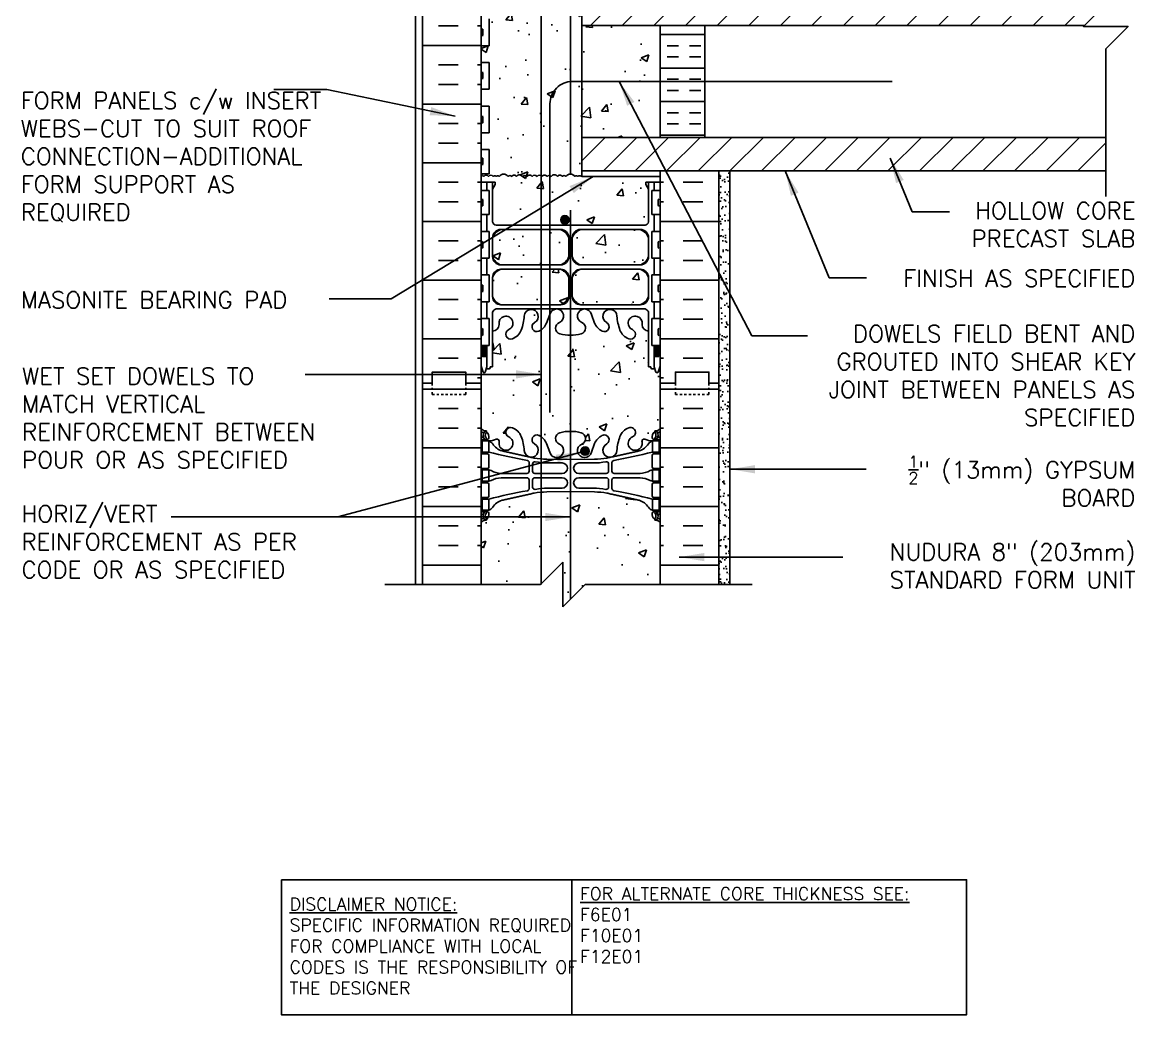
# Model space of a CAD drawing. Header units: inches. Extents: x 75 to 204, y 129 to 201.
# Drawn here: x 154.59 to 204.35, y 128.79 to 173.2 of the extents above; entities that cross this region are included whole.
import ezdxf

# ---------------------------------------------------------------- set-up
doc = ezdxf.new("R2010")
doc.units = ezdxf.units.IN
doc.header["$LTSCALE"] = 0.5
doc.header["$MEASUREMENT"] = 0
doc.linetypes.add('DASHED2', pattern=[0.375, 0.25, -0.125])
for name, color, linetype in [('HATCH', 12, 'Continuous'), ('line25', 2, 'Continuous'), ('LINE3', 3, 'Continuous'), ('LINE50', 5, 'Continuous'), ('LINE9', 9, 'Continuous'), ('TEXT', 4, 'Continuous'), ('Web_Edge', 9, 'Continuous')]:
    doc.layers.add(name, color=color, linetype=linetype)
doc.styles.add('DIM', font='romans.shx', dxfattribs={"width": 0.7})
doc.styles.add('ROMANS', font='romans.shx', dxfattribs={"height": 0.75})
doc.styles.get("Standard").update_dxf_attribs({"font": 'romans.shx', "height": 0.75})
doc.dimstyles.new('ext_12', dxfattribs={"dimscale": 12, "dimtxt": 0.09375, "dimasz": 0.09375, "dimexe": 0.09375, "dimexo": 0.0625, "dimgap": 0.0625, "dimtad": 1, "dimdec": 1, "dimzin": 3, "dimdsep": 46, "dimlunit": 4, "dimtxsty": 'DIM', "dimcen": 0.09, "dimdle": 0.09375, "dimclrt": 4, "dimadec": 0, "dimazin": 0, "dimtfac": 1, "dimtdec": 1, "dimtmove": 2, "dimatfit": 3, "dimfxl": 1, "dimfrac": 2, "dimtolj": 1, "dimtzin": 0, "dimarcsym": 0})
pattern_1 = [(180, (78.9358, 19.6458), (-2e-16, -1.5), []), (180, (78.9358, 19.1458), (-2e-16, -1.5), [0.5, -0.5]), (180, (78.9358, 18.6458), (-2e-16, -1.5), [0.5, -0.5])]
pattern_2 = [(45, (78.9358, 19.6458), (-0.707107, 0.707107), [])]

msp = doc.modelspace()

# ---------------------------------------------------------------- hatches: boundary and pattern name
at = {"layer": 'HATCH'}
h = msp.add_hatch(dxfattribs=at)
h.set_pattern_fill('AR-CONC', color=256, scale=0.5)
h.set_pattern_definition([(50, (0, 0), (3.5863, -0.31376), [0.375, -4.125]), (355, (0, 0), (-0.693757, 3.76096), [0.3, -3.3]), (100.4514, (0.299, -0.026), (2.892544, 3.4472), [0.3187, -3.50571]), (46.1842, (0, 1), (5.33621, -0.8276), [0.5625, -6.1875]), (96.6356, (0.4447, 0.931), (4.67331, 4.87059), [0.47805, -5.25857]), (351.1842, (0, 1), (4.67331, 4.87059), [0.45, -4.95]), (21, (0.5, 0.75), (2.984535, -2.013094), [0.375, -4.125]), (326, (0.5, 0.75), (1.216577, 3.62575), [0.3, -3.3]), (71.4514, (0.7487, 0.5822), (4.20111, 1.612656), [0.3187, -3.50571]), (37.5, (0, 0), (0.060799, 1.664469), [0, -3.26, 0, -3.35, 0, -3.3125]), (7.5, (0, 0), (1.315348, 1.972059), [0, -1.91, 0, -3.185, 0, -1.2625]), (327.5, (-1.115, 0), (2.669112, -0.1127744), [0, -1.25, 0, -3.9, 0, -5.175]), (317.5, (-1.615, 0), (2.91593, 0.500525), [0, -1.625, 0, -2.59, 0, -3.675])])
h.paths.add_polyline_path([(183.114, 194.637, 0.259173), (182.663, 194.418, 0.520567), (182.163, 194.418, 0.520567), (181.776, 194.418, 0.336749), (181.114, 194.523, 0.336749), (180.452, 194.418, 0.520567), (180.065, 194.418, 0.520567), (179.565, 194.418, 0.520567), (178.719, 194.418, 0.520567), (178.437, 194.418, 0.520567), (177.542, 194.418, 0.520567), (176.802, 194.418, 0.520567), (176.109, 194.418, 0.520567), (175.889, 194.418, 0.321585), (175.114, 194.443), (175.114, 194.01, 0.088416), (175.26, 193.912), (175.35, 193.912), (175.35, 193.871, -0.249069), (175.46, 193.663), (175.46, 193.596, -0.414214), (175.397, 193.533), (175.35, 193.533), (175.35, 193.463), (175.455, 193.463, 0.085348), (175.784, 193.539, -0.669601), (175.917, 193.419, 2.087231), (176.351, 193.643, -1), (176.514, 194.052, -0.21345), (176.906, 193.663, -0.069923), (177.043, 193.019, 1.702394), (177.493, 193.332, -0.940793), (177.697, 193.715, -0.173075), (178.043, 193.348), (178.185, 192.961, 1.612474), (178.617, 193.321, -0.734872), (178.64, 193.832, -0.068475), (179.114, 193.894, -0.068475), (179.588, 193.832, -0.734872), (179.611, 193.321, 1.612474), (180.043, 192.961), (180.185, 193.348, -0.173075), (180.531, 193.715, -0.940793), (180.735, 193.332, 1.702394), (181.185, 193.019, -0.069923), (181.321, 193.663, -0.21345), (181.714, 194.052, -1), (181.877, 193.643, 2.087231), (182.311, 193.419, -0.669601), (182.444, 193.539, 0.085348), (182.773, 193.463), (182.878, 193.463), (182.878, 193.533), (182.83, 193.533, -0.414214), (182.768, 193.596), (182.768, 193.663, -0.249069), (182.878, 193.871), (182.878, 193.912), (182.968, 193.912, 0.088416), (183.114, 194.01)])
edge = h.paths.add_edge_path()
edge.add_line((182.768, 190.163), (182.768, 190.231))
edge.add_arc((182.83, 190.231), 0.0625, 90, 180, ccw=False)
edge.add_line((182.83, 190.293), (182.878, 190.293))
edge.add_line((182.878, 190.293), (182.878, 190.363))
edge.add_line((182.878, 190.363), (182.773, 190.363))
edge.add_arc((182.895, 190.706), 0.364, 214.9775, 250.3387, ccw=False)
edge.add_arc((181.972, 190.095), 0.743, 32.7919, 73.8107)
edge.add_spline(control_points=[(182.18, 190.809), (180.742, 191.129)], knot_values=[0, 0, 1, 1], degree=1, periodic=0)
edge.add_arc((180.186, 188.198), 2.984, 79.2546, 90.0995)
edge.add_line((180.181, 191.182), (179.114, 191.197))
edge.add_line((179.114, 191.197), (178.047, 191.182))
edge.add_arc((178.042, 188.198), 2.984, 89.9005, 100.7454)
edge.add_spline(control_points=[(177.486, 191.129), (176.048, 190.809)], knot_values=[0, 0, 1, 1], degree=1, periodic=0)
edge.add_arc((176.256, 190.095), 0.743, 106.1893, 147.2081)
edge.add_arc((175.333, 190.706), 0.364, 289.6613, 325.0225, ccw=False)
edge.add_line((175.455, 190.363), (175.35, 190.363))
edge.add_line((175.35, 190.363), (175.35, 190.293))
edge.add_line((175.35, 190.293), (175.397, 190.293))
edge.add_arc((175.397, 190.231), 0.0625, 0, 90, ccw=False)
edge.add_line((175.46, 190.231), (175.46, 190.163))
edge.add_arc((175.21, 190.163), 0.25, 304.0558, 360, ccw=False)
edge.add_line((175.35, 189.956), (175.35, 189.915))
edge.add_line((175.35, 189.915), (175.26, 189.915))
edge.add_arc((175.46, 189.456), 0.5, 113.5782, 133.7891)
edge.add_line((175.114, 189.817), (175.114, 186.547))
edge.add_line((175.114, 186.547), (178.333, 186.547))
edge.add_line((178.333, 186.547), (179.333, 187.547))
edge.add_line((179.333, 187.547), (179.333, 185.547))
edge.add_line((179.333, 185.547), (180.333, 186.547))
edge.add_line((180.333, 186.547), (183.114, 186.547))
edge.add_line((183.114, 186.547), (183.114, 189.817))
edge.add_arc((182.768, 189.456), 0.5, 46.2109, 66.4218)
edge.add_line((182.968, 189.915), (182.878, 189.915))
edge.add_line((182.878, 189.915), (182.878, 189.956))
edge.add_arc((183.018, 190.163), 0.25, 180, 235.9442, ccw=False)
h.paths.add_polyline_path([(183.114, 173.047), (179.614, 173.047), (179.614, 168.047), (183.114, 168.047)])
h.paths.add_polyline_path([(179.614, 174.544), (175.683, 174.544, 0.366745), (175.44, 174.333), (175.44, 173.349), (175.479, 173.349), (175.479, 172.149), (175.114, 172.149), (175.114, 171.399), (175.479, 171.399), (175.479, 170.199), (175.114, 170.199), (175.114, 169.449), (175.479, 169.449), (175.479, 168.249), (175.114, 168.249), (175.114, 167.499), (175.479, 167.499), (175.479, 166.419), (175.114, 166.419), (175.114, 166.311, -0.498871), (175.234, 166.297, -0.520567), (175.438, 166.297, -0.520567), (175.645, 166.297, -0.520567), (175.783, 166.297, -0.520567), (175.921, 166.297, -0.520567), (176.319, 166.297, -0.520567), (176.48, 166.297, -0.520567), (176.701, 166.297, -0.520567), (176.981, 166.297, -0.520567), (177.168, 166.297, -0.520567), (177.395, 166.297, -0.507124), (177.614, 166.297, -0.507124), (177.833, 166.297, -0.520567), (178.06, 166.297, -0.520567), (178.247, 166.297, -0.520567), (178.527, 166.297, -0.520567), (178.748, 166.297, -0.520567), (178.909, 166.297, -0.520567), (179.307, 166.297, -0.520567), (179.445, 166.297, -0.520567), (179.583, 166.297, -0.086928), (179.614, 166.328), (179.614, 166.547)])
h.paths.add_polyline_path([(182.604, 165.732), (182.484, 165.932), (182.484, 166.044), (183.114, 166.044), (183.114, 166.297), (179.614, 166.297), (179.614, 166.328, 0.086928), (179.583, 166.297, 0.520567), (179.445, 166.297, 0.520567), (179.307, 166.297, 0.520567), (178.909, 166.297, 0.520567), (178.748, 166.297, 0.520567), (178.527, 166.297, 0.520567), (178.247, 166.297, 0.520567), (178.06, 166.297, 0.520567), (177.833, 166.297, 0.507124), (177.614, 166.297, 0.507124), (177.395, 166.297, 0.520567), (177.168, 166.297, 0.520567), (176.981, 166.297, 0.520567), (176.701, 166.297, 0.520567), (176.48, 166.297, 0.520567), (176.319, 166.297, 0.520567), (175.921, 166.297, 0.520567), (175.783, 166.297, 0.520567), (175.645, 166.297, 0.520567), (175.438, 166.297, 0.520567), (175.234, 166.297, 0.498871), (175.114, 166.311), (175.114, 166.044), (175.744, 166.044), (175.744, 165.932), (175.624, 165.732), (175.624, 164.263, 0.268156), (175.785, 164.115), (182.443, 164.115, 0.268138), (182.604, 164.263)])
h.paths.add_polyline_path([(182.604, 161.771, 0.225652), (182.229, 162.146), (179.565, 162.146, 0.225652), (179.19, 161.771), (179.19, 160.93, 0.225652), (179.565, 160.555), (182.229, 160.555, 0.225652), (182.604, 160.93)])
h.paths.add_polyline_path([(182.604, 162.712), (182.604, 163.553, 0.225652), (182.229, 163.928), (179.565, 163.928, 0.225652), (179.19, 163.553), (179.19, 162.712, 0.225652), (179.565, 162.337), (182.229, 162.337, 0.225652)])
h.paths.add_polyline_path([(179.038, 162.712), (179.038, 163.553, 0.225652), (178.663, 163.928), (175.999, 163.928, 0.225652), (175.624, 163.553), (175.624, 162.712, 0.225652), (175.999, 162.337), (178.663, 162.337, 0.225652)])
h.paths.add_polyline_path([(179.038, 161.771, 0.225652), (178.663, 162.146), (175.999, 162.146, 0.225652), (175.624, 161.771), (175.624, 160.93, 0.225652), (175.999, 160.555), (178.663, 160.555, 0.225652), (179.038, 160.93)])
h.paths.add_polyline_path([(183.114, 157.044), (183.114, 157.804), (183.035, 157.562, -0.725737), (182.929, 157.543), (182.88, 157.693), (182.754, 157.693, -0.414214), (182.704, 157.743), (182.704, 157.773), (182.604, 157.773), (182.604, 159.375, -0.380392), (182.311, 159.67, 2.087231), (181.877, 159.445, -1), (181.714, 159.036, -0.21345), (181.321, 159.426, -0.069923), (181.185, 160.069, 1.629604), (180.714, 159.768, -0.994662), (180.531, 159.374, -0.173075), (180.185, 159.74), (180.043, 160.127, 1.612474), (179.611, 159.768, -0.734872), (179.588, 159.257, -0.068475), (179.114, 159.194, -0.068475), (178.64, 159.257, -0.734872), (178.617, 159.768, 1.612474), (178.185, 160.127), (178.043, 159.74, -0.173075), (177.697, 159.374, -0.994662), (177.514, 159.768, 1.629604), (177.043, 160.069, -0.069923), (176.906, 159.426, -0.21345), (176.514, 159.036, -1), (176.351, 159.445, 2.087231), (175.917, 159.67, -0.380397), (175.624, 159.375), (175.624, 157.773), (175.524, 157.773), (175.524, 157.743, -0.414214), (175.474, 157.693), (175.348, 157.693), (175.305, 157.562, -0.725737), (175.199, 157.543), (175.114, 157.804), (175.114, 155.01, 0.088416), (175.26, 154.913), (175.35, 154.913), (175.35, 154.871, -0.249069), (175.46, 154.664), (175.46, 154.596, -0.414214), (175.397, 154.534), (175.35, 154.534), (175.35, 154.464), (175.455, 154.464, 0.085348), (175.784, 154.539, -0.669601), (175.917, 154.419, 2.087231), (176.351, 154.644, -1), (176.514, 155.052, -0.21345), (176.906, 154.663, -0.069923), (177.043, 154.019, 1.629604), (177.514, 154.321, -0.994662), (177.697, 154.715, -0.173075), (178.043, 154.349), (178.185, 153.962, 1.612474), (178.617, 154.321, -0.734872), (178.64, 154.832, -0.068475), (179.114, 154.894, -0.068475), (179.588, 154.832, -0.734872), (179.611, 154.321, 1.612474), (180.043, 153.962), (180.185, 154.349, -0.173075), (180.531, 154.715, -0.994662), (180.714, 154.321, 1.629604), (181.185, 154.019, -0.069923), (181.321, 154.663, -0.21345), (181.714, 155.052, -1), (181.877, 154.644, 2.087231), (182.311, 154.419, -0.669601), (182.444, 154.539, 0.085348), (182.773, 154.464), (182.878, 154.464), (182.878, 154.534), (182.83, 154.534, -0.414214), (182.768, 154.596), (182.768, 154.664, -0.249069), (182.878, 154.871), (182.878, 154.913), (182.968, 154.913, 0.088416), (183.114, 155.01)])
h = msp.add_hatch(dxfattribs=at)
h.set_pattern_fill('INSUL', color=256, scale=7, style=0)
h.set_pattern_definition([(0, (-2751.0476, -239.965), (0, 2.625), []), (0, (-2751.0476, -239.09), (0, 2.625), [0.875, -0.875]), (0, (-2751.0476, -238.215), (0, 2.625), [0.875, -0.875])])
h.paths.add_polyline_path([(172.489, 157.044), (172.926, 157.044), (172.926, 157.544), (174.426, 157.544), (174.426, 157.044), (175.114, 157.044), (175.114, 175.044), (174.426, 175.044), (174.426, 175.544), (172.926, 175.544), (172.926, 175.044), (172.489, 175.044)])
h = msp.add_hatch(dxfattribs=at)
h.set_pattern_fill('ANSI31', color=256, scale=8, style=0)
h.set_pattern_definition(pattern_2)
h.paths.add_polyline_path([(202.087, 173.047), (203.049, 174.008), (203.049, 174.547), (179.614, 174.547), (179.614, 173.047)])
h = msp.add_hatch(dxfattribs=at)
h.set_pattern_fill('INSUL', color=256, scale=4, angle=180, style=0)
h.set_pattern_definition(pattern_1)
h.paths.add_polyline_path([(185.114, 173.047), (183.114, 173.047), (183.114, 169.172), (185.114, 169.172)])
h = msp.add_hatch(dxfattribs=at)
h.set_pattern_fill('INSUL', color=256, scale=4, angle=180, style=0)
h.set_pattern_definition(pattern_1)
h.paths.add_polyline_path([(183.114, 168.047), (185.114, 168.047), (185.114, 169.172), (183.114, 169.172)])
h = msp.add_hatch(dxfattribs=at)
h.set_pattern_fill('ANSI31', color=256, scale=8, style=0)
h.set_pattern_definition(pattern_2)
h.paths.add_polyline_path([(179.614, 168.047), (179.614, 166.547), (203.049, 166.547), (203.049, 168.047)])
h = msp.add_hatch(dxfattribs=at)
h.set_pattern_fill('INSUL', color=256, scale=7, style=0)
h.set_pattern_definition([(180, (3109.2756, -239.965), (0, 2.625), []), (180, (3109.2756, -239.09), (0, 2.625), [0.875, -0.875]), (180, (3109.2756, -238.215), (0, 2.625), [0.875, -0.875])])
h.paths.add_polyline_path([(185.739, 166.544), (183.114, 166.544), (183.114, 157.044), (183.801, 157.044), (183.801, 157.544), (185.301, 157.544), (185.301, 157.044), (185.739, 157.044)])
h = msp.add_hatch(dxfattribs=at)
h.set_pattern_fill('AR-SAND', color=256, scale=0.25, style=0)
h.set_pattern_definition([(37.5, (1.6041, 6.68404), (-0.01574834, 0.48170594), [0, -0.38, 0, -0.425, 0, -0.40625]), (7.5, (1.6041, 6.68404), (0.4424442, 0.7055365), [0, -0.205, 0, -0.3425, 0, -0.13125]), (327.5, (1.2966, 6.68404), (0.7785355, 0.00141476), [0, -0.125, 0, -0.45, 0, -0.5875]), (317.5, (1.2966, 6.68404), (0.7515317, 0.2194189), [0, -0.0625, 0, -0.295, 0, -0.3375])])
h.paths.add_polyline_path([(186.239, 166.547), (185.739, 166.547), (185.739, 156.985), (185.739, 148.047), (186.239, 148.047)])
h = msp.add_hatch(dxfattribs=at)
h.set_pattern_fill('INSUL', color=256, scale=7, style=0)
h.set_pattern_definition([(0, (-2751.0476, -257.965), (0, 2.625), []), (0, (-2751.0476, -257.09), (0, 2.625), [0.875, -0.875]), (0, (-2751.0476, -256.215), (0, 2.625), [0.875, -0.875])])
h.paths.add_polyline_path([(172.489, 148.047), (175.114, 148.047), (175.114, 157.044), (174.426, 157.044), (174.426, 157.544), (172.926, 157.544), (172.926, 157.044), (172.489, 157.044)])
h = msp.add_hatch(dxfattribs=at)
h.set_pattern_fill('INSUL', color=256, scale=7, style=0)
h.set_pattern_definition([(180, (3109.2756, -257.965), (0, 2.625), []), (180, (3109.2756, -257.09), (0, 2.625), [0.875, -0.875]), (180, (3109.2756, -256.215), (0, 2.625), [0.875, -0.875])])
h.paths.add_polyline_path([(183.114, 148.047), (185.739, 148.047), (185.739, 157.044), (185.301, 157.044), (185.301, 157.544), (183.801, 157.544), (183.801, 157.044), (183.114, 157.044)])
h = msp.add_hatch(dxfattribs=at)
h.set_pattern_fill('AR-CONC', color=256, scale=0.5)
edge = h.paths.add_edge_path()
edge.add_arc((182.768, 150.457), 0.5, 46.2109, 66.4218)
edge.add_line((182.968, 150.915), (182.878, 150.915))
edge.add_line((182.878, 150.915), (182.878, 150.957))
edge.add_arc((183.018, 151.164), 0.25, 180, 235.9442, ccw=False)
edge.add_line((182.768, 151.164), (182.768, 151.231))
edge.add_arc((182.83, 151.231), 0.0625, 90, 180, ccw=False)
edge.add_line((182.83, 151.294), (182.878, 151.294))
edge.add_line((182.878, 151.294), (182.878, 151.364))
edge.add_line((182.878, 151.364), (182.773, 151.364))
edge.add_arc((182.895, 151.706), 0.364, 214.9775, 250.3387, ccw=False)
edge.add_arc((181.972, 151.095), 0.743, 32.7919, 73.8107)
edge.add_spline(control_points=[(182.18, 151.809), (180.742, 152.13)], knot_values=[0, 0, 1, 1], degree=1, periodic=0)
edge.add_arc((180.186, 149.198), 2.984, 79.2546, 90.0995)
edge.add_line((180.181, 152.182), (179.114, 152.198))
edge.add_line((179.114, 152.198), (178.047, 152.182))
edge.add_arc((178.042, 149.198), 2.984, 89.9005, 100.7454)
edge.add_spline(control_points=[(177.486, 152.13), (176.048, 151.809)], knot_values=[0, 0, 1, 1], degree=1, periodic=0)
edge.add_arc((176.256, 151.095), 0.743, 106.1893, 147.2081)
edge.add_arc((175.333, 151.706), 0.364, 289.6613, 325.0225, ccw=False)
edge.add_line((175.455, 151.364), (175.35, 151.364))
edge.add_line((175.35, 151.364), (175.35, 151.294))
edge.add_line((175.35, 151.294), (175.397, 151.294))
edge.add_arc((175.397, 151.231), 0.0625, 0, 90, ccw=False)
edge.add_line((175.46, 151.231), (175.46, 151.164))
edge.add_arc((175.21, 151.164), 0.25, 304.0558, 360, ccw=False)
edge.add_line((175.35, 150.957), (175.35, 150.915))
edge.add_line((175.35, 150.915), (175.26, 150.915))
edge.add_arc((175.46, 150.457), 0.5, 113.5782, 133.7891)
edge.add_line((175.114, 150.818), (175.114, 148.047))
edge.add_line((175.114, 148.047), (177.763, 148.047))
edge.add_line((177.763, 148.047), (178.763, 149.047))
edge.add_line((178.763, 149.047), (178.763, 148.047))
edge.add_line((178.763, 148.047), (178.763, 147.047))
edge.add_line((178.763, 147.047), (179.763, 148.047))
edge.add_line((179.763, 148.047), (183.114, 148.047))
edge.add_line((183.114, 148.047), (183.114, 150.818))
at = {"layer": 'LINE3'}
h = msp.add_hatch(color=256, dxfattribs=at)
h.paths.add_polyline_path([(179.047, 164.392, 0.831395), (178.678, 164.392)])
h.paths.add_polyline_path([(179.05, 164.357, 0.045935), (179.047, 164.392), (178.678, 164.392, 0.045935), (178.675, 164.357, 1)])
h = msp.add_hatch(color=256, dxfattribs=at)
h.paths.add_polyline_path([(179.949, 154.044, 0.831395), (179.58, 154.044)])
h.paths.add_polyline_path([(179.952, 154.01, 0.045935), (179.949, 154.044), (179.58, 154.044, 0.045935), (179.577, 154.01, 1)])

# ---------------------------------------------------------------- linework, layer by layer
at = {"layer": 'HATCH'}
for points in [[(177.614, 166.297, 0.507124), (177.395, 166.297, 0.520567), (177.168, 166.297, 0.520567), (176.981, 166.297, 0.520567), (176.701, 166.297, 0.520567), (176.48, 166.297, 0.520567), (176.319, 166.297, 0.520567), (175.921, 166.297, 0.520567), (175.783, 166.297, 0.520567), (175.645, 166.297, 0.520567), (175.438, 166.297, 0.520567), (175.234, 166.297, 0.520567), (175.11, 166.307)], [(177.614, 166.297, -0.507124), (177.833, 166.297, -0.520567), (178.06, 166.297, -0.520567), (178.247, 166.297, -0.520567), (178.527, 166.297, -0.520567), (178.748, 166.297, -0.520567), (178.909, 166.297, -0.520567), (179.307, 166.297, -0.520567), (179.445, 166.297, -0.520567), (179.583, 166.297, -0.086928), (179.614, 166.328, -0.086928)]]:
    msp.add_lwpolyline(points, format="xyb", dxfattribs=at)
at = {"layer": 'line25'}
for p, q in [((175.114, 175.044), (175.114, 148.047)), ((175.479, 172.149), (175.479, 173.349)), ((175.114, 172.149), (175.479, 172.149)), ((175.114, 171.399), (175.479, 171.399)), ((175.479, 170.199), (175.479, 171.399)), ((175.114, 170.199), (175.479, 170.199)), ((175.114, 169.449), (175.479, 169.449)), ((175.479, 168.249), (175.479, 169.449)), ((175.114, 168.249), (175.479, 168.249)), ((179.614, 168.047), (203.049, 168.047)), ((175.114, 167.499), (175.479, 167.499)), ((175.479, 167.499), (175.479, 166.419)), ((175.114, 166.419), (175.479, 166.419)), ((179.614, 166.547), (203.049, 166.547)), ((179.614, 166.547), (179.614, 166.297)), ((179.614, 166.297), (183.114, 166.297)), ((183.114, 166.544), (183.114, 157.044)), ((175.114, 165.669), (175.479, 165.669)), ((175.479, 164.589), (175.479, 165.669)), ((183.114, 165.669), (182.749, 165.669)), ((182.749, 164.589), (182.749, 165.669)), ((175.114, 164.589), (175.479, 164.589)), ((183.114, 164.589), (182.749, 164.589)), ((175.114, 163.839), (175.479, 163.839)), ((175.479, 163.839), (175.479, 162.639)), ((183.114, 163.839), (182.749, 163.839)), ((182.749, 163.839), (182.749, 162.639)), ((175.114, 162.639), (175.479, 162.639)), ((183.114, 162.639), (182.749, 162.639)), ((175.114, 161.889), (175.479, 161.889)), ((175.479, 161.889), (175.479, 160.689)), ((183.114, 161.889), (182.749, 161.889)), ((182.749, 161.889), (182.749, 160.689)), ((175.114, 160.689), (175.479, 160.689)), ((183.114, 160.689), (182.749, 160.689)), ((175.114, 159.939), (175.479, 159.939)), ((175.479, 159.939), (175.479, 158.739)), ((183.114, 159.939), (182.749, 159.939)), ((182.749, 159.939), (182.749, 158.739)), ((175.114, 158.739), (175.479, 158.739)), ((183.114, 158.739), (182.749, 158.739)), ((183.114, 157.044), (183.114, 148.047))]:
    msp.add_line(p, q, dxfattribs=at)
for points in [[(203.049, 174.547), (179.614, 174.547), (179.614, 166.547)], [(202.087, 173.047), (179.614, 173.047)]]:
    msp.add_lwpolyline(points, dxfattribs=at)
at = {"layer": 'LINE3'}
for p, q in [((179.108, 166.401), (179.107, 184.821)), ((177.797, 184.047), (177.797, 148.047)), ((179.107, 164.786), (179.107, 147.39))]:
    msp.add_line(p, q, dxfattribs=at)
msp.add_lwpolyline([(178.192, 155.731), (178.192, 169.547, -0.414214), (179.192, 170.547), (193.494, 170.547)], format="xyb", dxfattribs=at)
for centre in [(178.862, 164.357), (179.764, 154.01)]:
    msp.add_circle(centre, 0.188, dxfattribs=at)
at = {"layer": 'LINE50'}
for p, q in [((172.489, 157.044), (172.489, 175.044)), ((185.739, 156.985), (185.739, 166.544)), ((172.489, 148.047), (172.489, 157.044)), ((185.739, 148.047), (185.739, 157.044))]:
    msp.add_line(p, q, dxfattribs=at)
for points in [[(175.114, 157.044), (174.426, 157.044), (174.426, 157.544), (172.926, 157.544), (172.926, 157.044), (172.489, 157.044)], [(172.489, 157.044), (172.926, 157.044), (172.926, 157.544), (174.426, 157.544), (174.426, 157.044), (175.114, 157.044)], [(183.114, 157.044), (183.801, 157.044), (183.801, 157.544), (185.301, 157.544), (185.301, 157.044), (185.739, 157.044)], [(185.739, 157.044), (185.301, 157.044), (185.301, 157.544), (183.801, 157.544), (183.801, 157.044), (183.114, 157.044)]]:
    msp.add_lwpolyline(points, dxfattribs=at)
at = {"layer": 'LINE9'}
for p, q in [((172.176, 184.047), (172.176, 148.047)), ((175.114, 172.635), (175.114, 172.855)), ((175.114, 172.8), (175.114, 172.8)), ((175.114, 172.69), (175.114, 172.69)), ((175.154, 172.895), (175.154, 172.895)), ((175.194, 172.635), (175.194, 172.855)), ((183.114, 173.047), (183.114, 168.047)), ((185.114, 173.047), (185.114, 168.047)), ((175.154, 172.595), (175.154, 172.595)), ((175.114, 170.702), (175.114, 170.922)), ((175.114, 170.867), (175.114, 170.867)), ((175.114, 170.757), (175.114, 170.757)), ((175.154, 170.962), (175.154, 170.962)), ((175.194, 170.702), (175.194, 170.922)), ((175.154, 170.662), (175.154, 170.662)), ((175.114, 168.729), (175.114, 168.949)), ((175.114, 168.894), (175.114, 168.894)), ((175.114, 168.784), (175.114, 168.784)), ((175.154, 168.989), (175.154, 168.989)), ((175.154, 168.689), (175.154, 168.689)), ((175.194, 168.729), (175.194, 168.949)), ((175.114, 166.861), (175.114, 167.081)), ((175.114, 167.026), (175.114, 167.026)), ((175.114, 166.916), (175.114, 166.916)), ((175.154, 167.121), (175.154, 167.121)), ((175.154, 166.821), (175.154, 166.821)), ((175.194, 166.861), (175.194, 167.081)), ((186.239, 148.047), (186.239, 166.547)), ((175.114, 165.019), (175.114, 165.239)), ((175.154, 165.279), (175.154, 165.279)), ((175.194, 165.019), (175.194, 165.239)), ((183.034, 165.019), (183.034, 165.239)), ((183.074, 165.279), (183.074, 165.279)), ((183.114, 165.019), (183.114, 165.239)), ((175.114, 165.184), (175.114, 165.184)), ((175.114, 165.074), (175.114, 165.074)), ((175.154, 164.979), (175.154, 164.979)), ((183.074, 164.979), (183.074, 164.979)), ((183.114, 165.184), (183.114, 165.184)), ((183.114, 165.074), (183.114, 165.074)), ((175.114, 163.349), (175.114, 163.129)), ((175.114, 163.294), (175.114, 163.294)), ((175.154, 163.389), (175.154, 163.389)), ((175.194, 163.349), (175.194, 163.129)), ((183.034, 163.349), (183.034, 163.129)), ((183.074, 163.389), (183.074, 163.389)), ((183.114, 163.349), (183.114, 163.129)), ((183.114, 163.294), (183.114, 163.294)), ((175.114, 163.184), (175.114, 163.184)), ((175.154, 163.089), (175.154, 163.089)), ((183.074, 163.089), (183.074, 163.089)), ((183.114, 163.184), (183.114, 163.184)), ((175.114, 161.399), (175.114, 161.179)), ((175.114, 161.344), (175.114, 161.344)), ((175.114, 161.234), (175.114, 161.234)), ((175.194, 161.399), (175.194, 161.179)), ((183.034, 161.399), (183.034, 161.179)), ((183.114, 161.399), (183.114, 161.179)), ((183.114, 161.344), (183.114, 161.344)), ((183.114, 161.234), (183.114, 161.234)), ((175.154, 161.139), (175.154, 161.139)), ((183.074, 161.139), (183.074, 161.139)), ((175.114, 159.449), (175.114, 159.229)), ((175.114, 159.394), (175.114, 159.394)), ((175.114, 159.284), (175.114, 159.284)), ((175.154, 159.489), (175.154, 159.489)), ((175.194, 159.449), (175.194, 159.229)), ((183.034, 159.449), (183.034, 159.229)), ((183.074, 159.489), (183.074, 159.489)), ((183.114, 159.449), (183.114, 159.229)), ((183.114, 159.394), (183.114, 159.394)), ((183.114, 159.284), (183.114, 159.284)), ((175.154, 159.189), (175.154, 159.189)), ((183.074, 159.189), (183.074, 159.189)), ((178.763, 149.047), (177.763, 148.047)), ((178.763, 148.047), (178.763, 149.047)), ((170.799, 148.047), (177.763, 148.047)), ((178.763, 148.047), (178.763, 147.047)), ((178.763, 147.047), (179.763, 148.047)), ((179.763, 148.047), (187.233, 148.047))]:
    msp.add_line(p, q, dxfattribs=at)
msp.add_lwpolyline([(203.049, 180.165), (203.049, 174.008), (202.049, 173.008), (203.049, 173.008), (204.049, 173.008), (203.049, 172.008), (203.049, 165.396)], dxfattribs=at)
at = {"layer": 'LINE9', "linetype": 'DASHED2', "ltscale": 0.15}
for points in [[(174.426, 157.044), (174.426, 157.044), (174.426, 156.544), (172.926, 156.544), (172.926, 157.044), (172.926, 157.044)], [(174.426, 157.044), (174.426, 157.044), (174.426, 156.544), (172.926, 156.544), (172.926, 157.044), (172.926, 157.044)], [(183.801, 157.044), (183.801, 157.044), (183.801, 156.544), (185.301, 156.544), (185.301, 157.044), (185.301, 157.044)], [(183.801, 157.044), (183.801, 157.044), (183.801, 156.544), (185.301, 156.544), (185.301, 157.044), (185.301, 157.044)]]:
    msp.add_lwpolyline(points, dxfattribs=at)
at = {"layer": 'LINE9'}
for centre, start, end in [((175.154, 172.855), 90, 180), ((175.154, 172.855), 360, 90), ((175.154, 172.635), 180, 270), ((175.154, 172.635), 270, 0), ((175.154, 170.922), 90, 180), ((175.154, 170.702), 180, 270), ((175.154, 170.922), 360, 90), ((175.154, 170.702), 270, 0), ((175.154, 168.949), 90, 180), ((175.154, 168.729), 180, 270), ((175.154, 168.949), 360, 90), ((175.154, 168.729), 270, 0), ((175.154, 167.081), 90, 180), ((175.154, 166.861), 180, 270), ((175.154, 167.081), 360, 90), ((175.154, 166.861), 270, 0), ((175.154, 165.239), 90, 180), ((175.154, 165.239), 360, 90), ((183.074, 165.239), 90, 180), ((183.074, 165.239), 0, 90), ((175.154, 165.019), 180, 270), ((175.154, 165.019), 270, 0), ((183.074, 165.019), 180, 270), ((183.074, 165.019), 270, 0), ((175.154, 163.349), 90, 180), ((175.154, 163.349), 0, 90), ((183.074, 163.349), 90, 180), ((183.074, 163.349), 360, 90), ((175.154, 163.129), 180, 270), ((175.154, 163.129), 270, 0), ((183.074, 163.129), 180, 270), ((183.074, 163.129), 270, 0), ((175.154, 161.399), 90, 180), ((175.154, 161.399), 0, 90), ((183.074, 161.399), 90, 180), ((183.074, 161.399), 360, 90), ((175.154, 161.179), 180, 270), ((175.154, 161.179), 270, 0), ((183.074, 161.179), 180, 270), ((183.074, 161.179), 270, 0), ((175.154, 159.449), 90, 180), ((175.154, 159.229), 180, 270), ((175.154, 159.449), 0, 90), ((175.154, 159.229), 270, 0), ((183.074, 159.449), 90, 180), ((183.074, 159.229), 180, 270), ((183.074, 159.449), 360, 90), ((183.074, 159.229), 270, 0)]:
    msp.add_arc(centre, 0.04, start, end, dxfattribs=at)
at = {"layer": 'TEXT'}
msp.add_lwpolyline([(166.182, 134.828), (179.165, 134.828), (179.165, 128.79), (166.182, 128.79)], close=True, dxfattribs=at)
msp.add_lwpolyline([(179.165, 134.828), (196.826, 134.828), (196.826, 128.79), (179.165, 128.79)], dxfattribs=at)
at = {"layer": 'Web_Edge'}
for p, q in [((175.744, 166.044), (175.114, 166.044)), ((175.624, 166.044), (175.624, 164.263)), ((175.744, 165.932), (175.624, 165.732)), ((175.744, 165.932), (175.624, 165.732)), ((175.744, 166.044), (175.744, 165.932)), ((175.744, 166.044), (175.744, 165.932)), ((182.484, 166.044), (183.114, 166.044)), ((182.484, 166.044), (182.484, 165.932)), ((182.484, 166.044), (182.484, 165.932)), ((182.484, 165.932), (182.604, 165.732)), ((182.484, 165.932), (182.604, 165.732)), ((182.604, 166.044), (182.604, 164.263)), ((182.443, 164.115), (175.785, 164.115)), ((178.663, 163.928), (175.999, 163.928)), ((182.229, 163.928), (179.565, 163.928)), ((175.624, 163.553), (175.624, 162.712)), ((179.038, 163.553), (179.038, 162.712)), ((179.19, 163.553), (179.19, 162.713)), ((182.604, 163.553), (182.604, 162.712)), ((175.999, 162.337), (178.663, 162.337)), ((182.229, 162.337), (179.565, 162.337)), ((175.624, 160.93), (175.624, 161.771)), ((175.999, 162.146), (178.663, 162.146)), ((179.038, 160.93), (179.038, 161.771)), ((179.19, 160.93), (179.19, 161.77)), ((182.229, 162.146), (179.565, 162.146)), ((182.604, 160.93), (182.604, 161.771)), ((175.624, 160.22), (175.624, 157.773)), ((182.443, 160.368), (175.785, 160.368)), ((178.663, 160.555), (175.999, 160.555)), ((182.229, 160.555), (179.565, 160.555)), ((182.604, 160.22), (182.604, 157.773)), ((178.185, 160.127), (178.043, 159.74)), ((180.043, 160.127), (180.185, 159.74)), ((175.374, 157.773), (175.374, 158.739)), ((182.854, 157.773), (182.854, 158.739)), ((175.114, 157.804), (175.199, 157.543)), ((175.374, 157.773), (175.299, 157.543)), ((175.524, 157.773), (175.624, 157.773)), ((175.524, 157.773), (175.524, 157.743)), ((175.524, 157.743), (175.524, 157.743)), ((182.704, 157.773), (182.604, 157.773)), ((182.704, 157.773), (182.704, 157.743)), ((182.704, 157.743), (182.704, 157.743)), ((182.854, 157.773), (182.929, 157.543)), ((183.114, 157.804), (183.029, 157.543)), ((175.348, 157.693), (175.474, 157.693)), ((182.88, 157.693), (182.754, 157.693)), ((175.26, 154.913), (175.35, 154.913)), ((175.35, 154.913), (175.35, 154.871)), ((182.968, 154.913), (182.878, 154.913)), ((182.878, 154.913), (182.878, 154.871)), ((175.114, 154.634), (175.192, 154.634)), ((175.114, 154.534), (175.397, 154.534)), ((175.26, 154.534), (175.26, 154.464)), ((175.35, 154.534), (175.35, 154.464)), ((175.46, 154.664), (175.46, 154.596)), ((178.185, 153.962), (178.043, 154.349)), ((180.043, 153.962), (180.185, 154.349)), ((182.768, 154.664), (182.768, 154.596)), ((183.114, 154.534), (182.83, 154.534)), ((182.878, 154.534), (182.878, 154.464)), ((182.968, 154.534), (182.968, 154.464)), ((183.114, 154.634), (183.036, 154.634)), ((175.114, 153.894), (175.397, 153.894)), ((175.26, 153.964), (175.26, 153.894)), ((175.35, 153.964), (175.35, 153.894)), ((175.46, 153.831), (175.46, 153.296)), ((182.768, 153.831), (182.768, 153.296)), ((183.114, 153.894), (182.83, 153.894)), ((182.878, 153.964), (182.878, 153.894)), ((182.968, 153.964), (182.968, 153.894)), ((177.262, 153.494), (177.262, 153.109)), ((177.415, 153.432), (177.415, 153.109)), ((178.047, 153.646), (179.114, 153.63)), ((178.095, 153.478), (178.742, 153.478)), ((180.181, 153.646), (179.114, 153.63)), ((180.133, 153.478), (179.486, 153.478)), ((180.813, 153.432), (180.813, 153.109)), ((180.966, 153.494), (180.966, 153.109)), ((175.114, 153.234), (175.397, 153.234)), ((175.26, 153.234), (175.26, 153.164)), ((175.35, 153.234), (175.35, 153.164)), ((176.008, 153.008), (177.162, 153.009)), ((176.008, 152.819), (177.162, 152.819)), ((177.515, 153.009), (178.742, 153.009)), ((177.515, 152.819), (178.742, 152.819)), ((180.713, 153.009), (179.486, 153.009)), ((180.713, 152.819), (179.486, 152.819)), ((182.22, 153.008), (181.066, 153.009)), ((182.22, 152.819), (181.066, 152.819)), ((183.114, 153.234), (182.83, 153.234)), ((182.878, 153.234), (182.878, 153.164)), ((182.968, 153.234), (182.968, 153.164)), ((175.114, 152.594), (175.397, 152.594)), ((175.26, 152.594), (175.26, 152.664)), ((175.35, 152.594), (175.35, 152.664)), ((175.46, 151.996), (175.46, 152.531)), ((177.262, 152.334), (177.262, 152.719)), ((177.415, 152.396), (177.415, 152.719)), ((178.095, 152.35), (178.742, 152.35)), ((180.133, 152.35), (179.486, 152.35)), ((180.813, 152.396), (180.813, 152.719)), ((180.966, 152.334), (180.966, 152.719)), ((182.768, 151.996), (182.768, 152.531)), ((183.114, 152.594), (182.83, 152.594)), ((182.878, 152.594), (182.878, 152.664)), ((182.968, 152.594), (182.968, 152.664)), ((175.114, 151.934), (175.397, 151.934)), ((175.26, 151.864), (175.26, 151.934)), ((175.35, 151.864), (175.35, 151.934)), ((178.047, 152.182), (179.114, 152.198)), ((180.181, 152.182), (179.114, 152.198)), ((183.114, 151.934), (182.83, 151.934)), ((182.878, 151.864), (182.878, 151.934)), ((182.968, 151.864), (182.968, 151.934)), ((175.114, 151.294), (175.397, 151.294)), ((175.26, 151.294), (175.26, 151.364)), ((175.35, 151.294), (175.35, 151.364)), ((183.114, 151.294), (182.83, 151.294)), ((182.878, 151.294), (182.878, 151.364)), ((182.968, 151.294), (182.968, 151.364)), ((175.114, 151.194), (175.192, 151.194)), ((175.26, 150.915), (175.35, 150.915)), ((175.35, 150.915), (175.35, 150.957)), ((175.46, 151.164), (175.46, 151.231)), ((182.768, 151.164), (182.768, 151.231)), ((182.878, 150.915), (182.878, 150.957)), ((182.968, 150.915), (182.878, 150.915)), ((183.114, 151.194), (183.036, 151.194))]:
    msp.add_line(p, q, dxfattribs=at)
for points in [[(175.374, 166.044), (175.374, 165.669)], [(182.854, 166.044), (182.854, 165.669)], [(175.374, 164.589), (175.374, 163.839)], [(182.854, 164.589), (182.854, 163.839)], [(175.374, 162.639), (175.374, 161.889)], [(182.854, 162.639), (182.854, 161.889)], [(175.374, 160.689), (175.374, 159.939)], [(182.854, 160.689), (182.854, 159.939)], [(175.374, 158.739), (175.374, 157.923)], [(182.854, 158.739), (182.854, 157.923)], [(175.455, 152.914), (175.455, 153.164), (175.155, 153.164), (175.155, 152.914)], [(175.455, 152.914), (175.455, 152.664), (175.155, 152.664), (175.155, 152.914)], [(182.773, 152.914), (182.773, 153.164), (183.073, 153.164), (183.073, 152.914)], [(182.773, 152.914), (182.773, 152.664), (183.073, 152.664), (183.073, 152.914)]]:
    msp.add_lwpolyline(points, dxfattribs=at)
for points in [[(175.324, 158.683), (175.174, 158.683), (175.174, 158.243), (175.324, 158.243)], [(175.284, 158.623), (175.214, 158.623), (175.214, 158.243), (175.284, 158.243)], [(182.904, 158.683), (183.054, 158.683), (183.054, 158.243), (182.904, 158.243)], [(182.944, 158.623), (183.014, 158.623), (183.014, 158.243), (182.944, 158.243)], [(175.155, 153.964), (175.455, 153.964), (175.455, 154.464), (175.155, 154.464)], [(183.073, 153.964), (182.773, 153.964), (182.773, 154.464), (183.073, 154.464)], [(175.155, 151.864), (175.455, 151.864), (175.455, 151.364), (175.155, 151.364)], [(183.073, 151.864), (182.773, 151.864), (182.773, 151.364), (183.073, 151.364)]]:
    msp.add_lwpolyline(points, close=True, dxfattribs=at)
for centre, radius, start, end in [((175.833, 164.329), 0.219, 197.388, 257.4322), ((182.395, 164.329), 0.219, 282.5678, 342.6083), ((176.206, 163.346), 0.617, 109.5682, 160.4318), ((175.999, 163.553), 0.375, 90, 180), ((178.456, 163.346), 0.617, 19.5682, 70.4318), ((178.663, 163.553), 0.375, 360, 90), ((179.772, 163.346), 0.617, 109.5682, 160.4318), ((179.565, 163.553), 0.375, 90, 180), ((182.022, 163.346), 0.617, 19.5682, 70.4318), ((182.229, 163.553), 0.375, 360, 90), ((176.206, 162.919), 0.617, 199.5682, 250.4318), ((175.999, 162.712), 0.375, 180, 270), ((178.456, 162.919), 0.617, 289.5682, 340.4318), ((178.663, 162.712), 0.375, 270, 0), ((179.772, 162.919), 0.617, 199.5682, 250.4318), ((179.565, 162.712), 0.375, 180, 270), ((182.022, 162.919), 0.617, 289.5682, 340.4318), ((182.229, 162.712), 0.375, 270, 0), ((176.206, 161.564), 0.617, 109.5682, 160.4318), ((175.999, 161.771), 0.375, 90, 180), ((178.456, 161.564), 0.617, 19.5682, 70.4318), ((178.663, 161.771), 0.375, 360, 90), ((179.772, 161.564), 0.617, 109.5682, 160.4318), ((179.565, 161.771), 0.375, 90, 180), ((182.022, 161.564), 0.617, 19.5682, 70.4318), ((182.229, 161.771), 0.375, 360, 90), ((176.206, 161.137), 0.617, 199.5682, 250.4318), ((175.999, 160.93), 0.375, 180, 270), ((178.456, 161.137), 0.617, 289.5682, 340.4318), ((178.663, 160.93), 0.375, 270, 0), ((179.772, 161.137), 0.617, 199.5682, 250.4318), ((179.565, 160.93), 0.375, 180, 270), ((182.022, 161.137), 0.617, 289.5682, 340.4318), ((182.229, 160.93), 0.375, 270, 0), ((175.833, 160.154), 0.219, 102.5678, 162.6118), ((177.355, 160.039), 0.314, 296.0652, 177.2643), ((178.49, 160.054), 0.314, 293.8084, 166.5854), ((179.738, 160.054), 0.314, 13.4146, 246.1916), ((180.873, 160.039), 0.314, 2.7357, 243.9348), ((182.395, 160.154), 0.219, 17.3917, 77.4322), ((176.224, 159.732), 0.314, 293.8084, 191.4114), ((174.684, 160.234), 2.365, 339.9985, 355.6105), ((177.607, 159.571), 0.217, 121.463, 294.4736), ((177.356, 160.042), 0.75, 297.0295, 336.3062), ((178.708, 159.516), 0.268, 109.9662, 255.2108), ((179.52, 159.516), 0.268, 284.7892, 70.0338), ((180.872, 160.042), 0.75, 203.6938, 242.9705), ((180.621, 159.571), 0.217, 245.5264, 58.537), ((183.544, 160.234), 2.365, 184.3895, 200.0015), ((182.004, 159.732), 0.314, 348.5886, 246.1916), ((175.605, 159.687), 0.313, 273.5544, 356.8611), ((176.433, 159.241), 0.22, 111.8037, 291.8037), ((176.275, 159.669), 0.677, 290.6803, 338.8761), ((179.102, 160.948), 1.754, 254.7082, 270.3771), ((179.126, 160.948), 1.754, 269.6229, 285.2918), ((181.953, 159.669), 0.677, 201.1239, 249.3197), ((181.795, 159.241), 0.22, 248.1963, 68.1963), ((182.623, 159.687), 0.313, 183.1389, 266.4446), ((175.474, 157.743), 0.05, 270, 0), ((182.754, 157.743), 0.05, 180, 270), ((175.249, 157.57), 0.0567, 208.0725, 331.9275), ((182.979, 157.57), 0.0567, 208.0725, 331.9275), ((175.46, 155.371), 0.5, 226.2109, 250.5288), ((175.46, 155.371), 0.6, 234.7832, 245.0748), ((175.454, 154.718), 0.25, 140.1145, 222.4609), ((175.198, 154.808), 0.021, 343.464, 63.9957), ((175.296, 154.849), 0.045, 321.448, 139.1879), ((175.21, 154.664), 0.25, 0, 70.5288), ((175.454, 154.718), 0.16, 140.0001, 222.4609), ((176.433, 154.848), 0.22, 68.1963, 248.1963), ((176.275, 154.419), 0.677, 21.1239, 69.3197), ((178.708, 154.573), 0.268, 104.7892, 250.0338), ((179.102, 153.14), 1.754, 89.6229, 105.2918), ((179.126, 153.14), 1.754, 74.7082, 90.3771), ((179.52, 154.573), 0.268, 289.9662, 75.2108), ((181.953, 154.419), 0.677, 110.6803, 158.8761), ((181.795, 154.848), 0.22, 291.8037, 111.8037), ((183.018, 154.664), 0.25, 109.4712, 180), ((182.932, 154.849), 0.045, 40.8121, 218.552), ((182.774, 154.718), 0.16, 317.5391, 39.9999), ((182.768, 155.371), 0.5, 289.4712, 313.7891), ((182.774, 154.718), 0.25, 317.5391, 39.8855), ((183.03, 154.808), 0.021, 116.0043, 196.536), ((182.768, 155.371), 0.6, 294.9252, 305.2168), ((175.192, 154.653), 0.0196, 269.4032, 15.4901), ((175.302, 154.58), 0.045, 222.4609, 42.4609), ((175.397, 154.596), 0.0625, 270, 0), ((175.4, 155.46), 0.997, 273.1538, 293.1467), ((175.333, 154.121), 0.364, 34.9775, 70.3387), ((176.256, 154.733), 0.743, 212.7919, 253.8107), ((175.826, 154.452), 0.0968, 340.1551, 110.4331), ((176.224, 154.357), 0.314, 168.5886, 66.1916), ((174.684, 153.854), 2.365, 4.3895, 20.0015), ((177.355, 154.05), 0.314, 182.7357, 63.9348), ((177.607, 154.517), 0.217, 65.5264, 238.537), ((177.356, 154.047), 0.75, 23.6938, 62.9705), ((178.49, 154.034), 0.314, 193.4146, 66.1916), ((179.738, 154.034), 0.314, 113.8084, 346.5854), ((180.872, 154.047), 0.75, 117.0295, 156.3062), ((180.621, 154.517), 0.217, 301.463, 114.4736), ((180.873, 154.05), 0.314, 116.0652, 357.2643), ((183.544, 153.854), 2.365, 159.9985, 175.6105), ((182.004, 154.357), 0.314, 113.8084, 11.4114), ((181.972, 154.733), 0.743, 286.1893, 327.2081), ((182.402, 154.452), 0.0968, 69.5669, 199.8449), ((182.828, 155.46), 0.997, 246.8533, 266.8462), ((182.895, 154.121), 0.364, 109.6613, 145.0225), ((182.83, 154.596), 0.0625, 180, 270), ((182.925, 154.58), 0.045, 137.5391, 317.5391), ((183.036, 154.653), 0.0196, 164.5099, 270.5968), ((175.397, 153.831), 0.0625, 0, 90), ((182.264, 181.384), 28.253, 256.0552, 259.6343), ((175.964, 181.384), 28.253, 280.3657, 283.9448), ((182.83, 153.831), 0.0625, 90, 180), ((175.397, 153.296), 0.0625, 270, 0), ((177.162, 153.494), 0.1, 360, 79.6343), ((177.515, 153.432), 0.1, 79.2546, 180), ((178.042, 156.63), 2.984, 259.2546, 270.0995), ((178.09, 156.462), 2.984, 259.2546, 270.0995), ((178.742, 153.244), 0.234, 270, 90), ((179.486, 153.244), 0.234, 90, 270), ((180.138, 156.462), 2.984, 269.9005, 280.7454), ((180.186, 156.63), 2.984, 269.9005, 280.7454), ((180.713, 153.432), 0.1, 0, 100.7454), ((181.066, 153.494), 0.1, 100.3657, 180), ((182.83, 153.296), 0.0625, 180, 270), ((175.451, 152.945), 0.219, 60.4937, 88.92), ((176.093, 154.165), 1.16, 242.5844, 265.8032), ((176.093, 151.663), 1.16, 94.1968, 117.4156), ((177.162, 153.109), 0.1, 270.0388, 360), ((177.162, 152.719), 0.1, 0, 89.9612), ((177.515, 153.109), 0.1, 180, 270), ((177.515, 152.719), 0.1, 90, 180), ((178.742, 152.584), 0.234, 270, 90), ((179.486, 152.584), 0.234, 90, 270), ((180.713, 153.109), 0.1, 270, 0), ((180.713, 152.719), 0.1, 0, 90), ((181.066, 153.109), 0.1, 180, 269.9612), ((181.066, 152.719), 0.1, 90.0388, 180), ((182.135, 154.165), 1.16, 274.1968, 297.4156), ((182.135, 151.663), 1.16, 62.5844, 85.8032), ((182.777, 152.945), 0.219, 91.08, 119.5063), ((175.397, 152.531), 0.0625, 0, 90), ((175.451, 152.883), 0.219, 271.08, 299.5063), ((177.162, 152.334), 0.1, 280.3657, 0), ((177.515, 152.396), 0.1, 180, 280.7454), ((178.09, 149.366), 2.984, 89.9005, 100.7454), ((180.138, 149.366), 2.984, 79.2546, 90.0995), ((180.713, 152.396), 0.1, 259.2546, 0), ((181.066, 152.334), 0.1, 180, 259.6343), ((182.777, 152.883), 0.219, 240.4937, 268.92), ((182.83, 152.531), 0.0625, 90, 180), ((175.397, 151.996), 0.0625, 270, 0), ((182.264, 124.444), 28.253, 100.3657, 103.9448), ((176.256, 151.095), 0.743, 106.1893, 147.2081), ((178.042, 149.198), 2.984, 89.9005, 100.7454), ((180.186, 149.198), 2.984, 79.2546, 90.0995), ((175.964, 124.444), 28.253, 76.0552, 79.6343), ((181.972, 151.095), 0.743, 32.7919, 73.8107), ((182.83, 151.996), 0.0625, 180, 270), ((175.454, 151.109), 0.25, 137.5391, 219.8855), ((175.302, 151.248), 0.045, 317.5391, 137.5391), ((175.397, 151.231), 0.0625, 360, 90), ((175.333, 151.706), 0.364, 289.6613, 325.0225), ((182.895, 151.706), 0.364, 214.9775, 250.3387), ((182.83, 151.231), 0.0625, 90, 180), ((182.925, 151.248), 0.045, 42.4609, 222.4609), ((182.774, 151.109), 0.25, 320.1145, 42.4609), ((175.46, 150.457), 0.6, 114.9252, 125.2168), ((175.46, 150.457), 0.5, 109.4712, 133.7891), ((175.192, 151.174), 0.0196, 344.5099, 90.5968), ((175.198, 151.02), 0.021, 296.0043, 16.536), ((175.296, 150.978), 0.045, 220.8121, 38.552), ((175.21, 151.164), 0.25, 289.4712, 360), ((175.454, 151.109), 0.16, 137.5391, 219.9999), ((183.018, 151.164), 0.25, 180, 250.5288), ((182.932, 150.978), 0.045, 141.448, 319.1879), ((182.774, 151.109), 0.16, 320.0001, 42.4609), ((182.768, 150.457), 0.5, 46.2109, 70.5288), ((183.03, 151.02), 0.021, 163.464, 243.9957), ((183.036, 151.174), 0.0196, 89.4032, 195.4901), ((182.768, 150.457), 0.6, 54.7832, 65.0748)]:
    msp.add_arc(centre, radius, start, end, dxfattribs=at)
for points in [[(176.048, 154.018), (177.486, 153.698)], [(182.18, 154.018), (180.742, 153.698)], [(176.048, 151.809), (177.486, 152.13)], [(182.18, 151.809), (180.742, 152.13)]]:
    msp.add_open_spline(points, degree=1, dxfattribs=at)

# ---------------------------------------------------------------- texts
at = {"layer": 'TEXT', "char_height": 0.75, "style": 'ROMANS'}
for s, insert, width, attachment_point in [('FORM PANELS c/w INSERT WEBS-CUT TO SUIT ROOF CONNECTION-ADDITIONAL\\PFORM SUPPORT AS \\PREQUIRED', (154.525, 167.161), 14.56613, 4), ('HOLLOW CORE PRECAST SLAB', (204.379, 165.142), 12.93494, 3), ('FINISH AS SPECIFIED', (204.379, 162.114), 15.67841, 3), ('MASONITE BEARING PAD', (154.525, 161.148), 15.40017, 1), ('DOWELS FIELD BENT AND GROUTED INTO SHEAR KEY JOINT BETWEEN PANELS AS SPECIFIED', (204.379, 159.637), 17.21743, 3), ('WET SET DOWELS TO MATCH VERTICAL REINFORCEMENT BETWEEN POUR OR AS SPECIFIED', (154.583, 155.49), 15.31511, 4), ('\\A1;{\\H0.7x;\\S1/2;}" (13mm) GYPSUM \\PBOARD', (204.379, 153.8), 17.21743, 3), ('HORIZ/VERT REINFORCEMENT AS PER CODE OR AS SPECIFIED', (154.56, 151.578), 14.36832, 1), ('NUDURA 8" (203mm) STANDARD FORM UNIT', (204.379, 149.872), 17.21743, 3)]:
    msp.add_mtext(s, dxfattribs=dict(at, insert=insert, width=width, attachment_point=attachment_point))
at = {"layer": 'TEXT', "char_height": 0.5625, "attachment_point": 4}
for s, insert, width in [('{\\LFOR ALTERNATE CORE THICKNESS SEE:\\P}F6E01\\PF10E01\\PF12E01', (179.541, 132.802), 23.33295), ('{\\LDISCLAIMER NOTICE:}\\PSPECIFIC INFORMATION REQUIRED FOR COMPLIANCE WITH LOCAL CODES IS THE RESPONSIBILITY OF THE DESIGNER', (166.549, 131.861), 14.00235)]:
    msp.add_mtext(s, dxfattribs=dict(at, insert=insert, width=width))

# ---------------------------------------------------------------- leaders
at = {"layer": 'TEXT'}
for points, override in [([(173.949, 168.992), (168.207, 170.189), (165.846, 170.189)], {"dimtad": 0}), ([(181.287, 170.544), (187.223, 159.164), (189.709, 159.164)], {"dimgap": 0.0625, "dimtad": 0}), ([(193.414, 167.11), (194.398, 164.717), (196.067, 164.717)], {"dimgap": 0.0625, "dimtad": 0}), ([(180.125, 166.294), (171.087, 160.823), (168.314, 160.823)], {"dimgap": 0.0625, "dimtad": 0}), ([(188.712, 166.544), (190.68, 161.76), (192.349, 161.76)], {"dimgap": 0.0625, "dimtad": 0}), ([(177.797, 157.444), (167.243, 157.444)], {"dimgap": 0.0625, "dimtad": 0}), ([(179.583, 153.962), (168.707, 151.061), (161.253, 151.061)], {"dimgap": 0.0625, "dimtad": 0}), ([(186.239, 153.198), (192.339, 153.198)], {"dimgap": 0.0625, "dimtad": 0}), ([(179.107, 151.061), (168.707, 151.061), (161.253, 151.061)], {"dimgap": 0.0625, "dimtad": 0}), ([(183.975, 149.267), (191.289, 149.267)], {"dimgap": 0.0625, "dimtad": 0})]:
    msp.add_leader(points, dimstyle='ext_12', override=override, dxfattribs=at)

doc.saveas('drawing.dxf')
